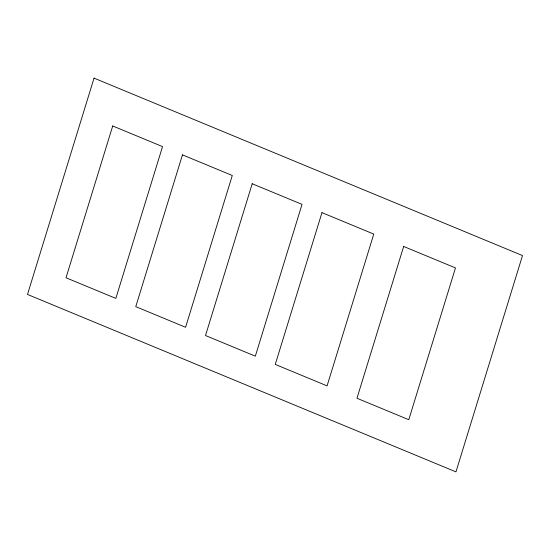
<?xml version="1.0" encoding="UTF-8"?>
<svg xmlns="http://www.w3.org/2000/svg" width="550" height="550" viewBox="0 0 550 550"><rect width="100%" height="100%" fill="white"/><g stroke="black" fill="none" stroke-linecap="round" stroke-linejoin="round"><path stroke-width="0.82" d="M94.043 78.127L27.5 294.436L455.957 471.873L522.5 255.564L94.043 78.127M112.716 125.971L66.014 277.764L115.837 298.396L162.532 146.603L112.716 125.971M182.462 154.859L135.767 306.646L185.584 327.284L232.286 175.491L182.462 154.859M252.209 183.741L205.514 335.534L255.337 356.166L302.032 204.373L252.209 183.741M321.963 212.63L275.261 364.416L327.078 385.88L373.773 234.087L321.963 212.63M403.666 246.462L356.971 398.255L408.781 419.712L455.482 267.919L403.666 246.462"/></g></svg>
